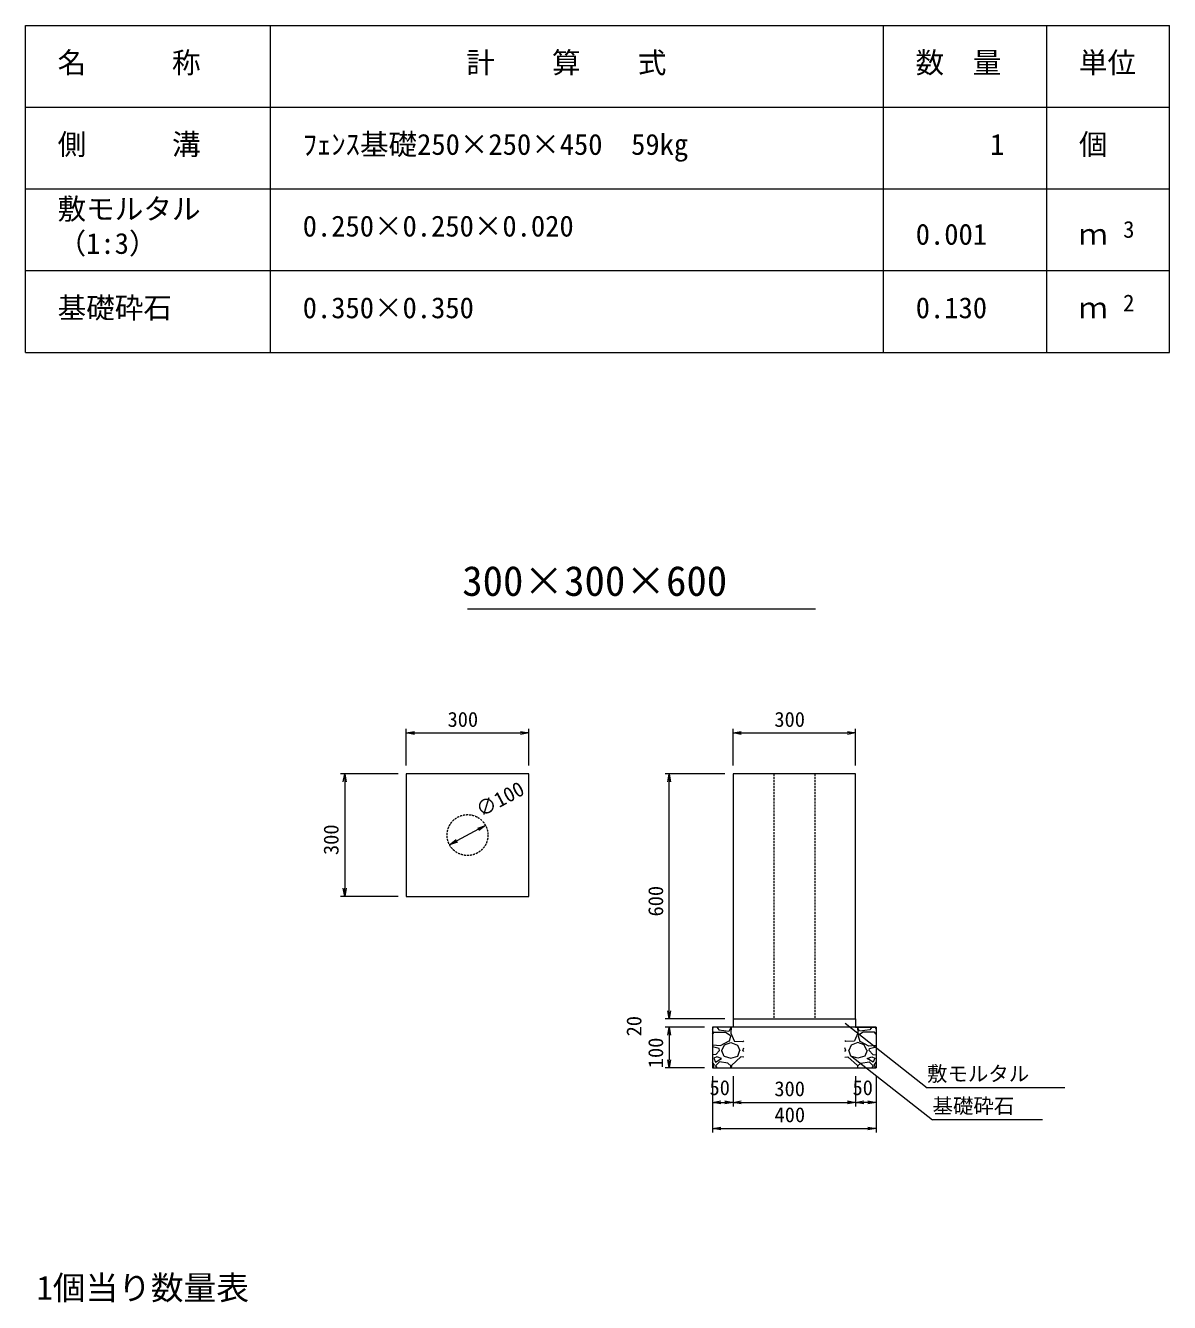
# Model space of a CAD drawing. Units: millimetres, scale not verified. Extents: x 4 to 84104, y 1 to 59401.
# Drawn here: x 26644 to 40644, y 30854 to 46483 of the extents above; entities that cross this region are included whole.
import ezdxf
from ezdxf.enums import TextEntityAlignment as Align

# ---------------------------------------------------------------- set-up
doc = ezdxf.new("R2010")
doc.units = ezdxf.units.MM
doc.header["$LTSCALE"] = 100
doc.linetypes.add('USER1', pattern=[0.375, 0.25, -0.125])
for name, color, linetype, lineweight in [('D-MTR-FRAM（材料表図枠）', 2, 'Continuous', 18), ('D-STR-DIM（寸法）', 7, 'Continuous', 18), ('D-STR-HTXT（旗揚げ）', 7, 'Continuous', 18), ('D-STR-STR1（構造物）', 7, 'USER1', 18), ('D-STR-STRn（構造物）', 7, 'Continuous', 18), ('D-STR（構造物外形線）', 1, 'Continuous', 18), ('D-TTL-TXT（文字）', 7, 'Continuous', 18)]:
    doc.layers.add(name, color=color, linetype=linetype, lineweight=lineweight)
for name, color, linetype in [('D-MTR-TXT(文字列）', 7, 'Continuous'), ('D-MTR（材料表タイトル）', 7, 'Continuous'), ('D-STR-TXT（文字）', 7, 'Continuous')]:
    doc.layers.add(name, color=color, linetype=linetype)
doc.styles.add('ＭＳ ゴシック', font='')
doc.styles.get('ＭＳ ゴシック').set_extended_font_data('MS Gothic')

msp = doc.modelspace()

# ---------------------------------------------------------------- linework, layer by layer
at = {"layer": 'D-MTR-FRAM（材料表図枠）'}
for p, q in [((26644.5, 46482.9), (40644.5, 46482.9)), ((26644.5, 42482.9), (26644.5, 46482.9)), ((29644.5, 42482.9), (29644.5, 46482.9)), ((37144.5, 42482.9), (37144.5, 46482.9)), ((39144.5, 43282.9), (39144.5, 46482.9)), ((39144.5, 42482.9), (39144.5, 46482.9)), ((40644.5, 42482.9), (40644.5, 46482.9)), ((26644.5, 45482.9), (40644.5, 45482.9)), ((26644.5, 44482.9), (40644.5, 44482.9)), ((26644.5, 43482.9), (40644.5, 43482.9)), ((26644.5, 42482.9), (40644.5, 42482.9))]:
    msp.add_line(p, q, dxfattribs=at)
at = {"layer": 'D-STR-DIM（寸法）'}
for p, q in [((31303.7, 37424.3), (31303.7, 37873.8)), ((31303.7, 37823.8), (31403.7, 37840.4)), ((31403.7, 37807.1), (31303.7, 37823.8)), ((31303.7, 37823.8), (31403.7, 37823.8)), ((31403.7, 37823.8), (32703.7, 37823.8)), ((32703.7, 37840.4), (32803.7, 37823.8)), ((32803.7, 37823.8), (32703.7, 37807.1)), ((32803.7, 37823.8), (32703.7, 37823.8)), ((32803.7, 37424.3), (32803.7, 37873.8)), ((35303.7, 37424.3), (35303.7, 37873.8)), ((35303.7, 37823.8), (35403.7, 37840.4)), ((35403.7, 37807.1), (35303.7, 37823.8)), ((35303.7, 37823.8), (35403.7, 37823.8)), ((35403.7, 37823.8), (36703.7, 37823.8)), ((36703.7, 37840.4), (36803.7, 37823.8)), ((36803.7, 37823.8), (36703.7, 37807.1)), ((36803.7, 37823.8), (36703.7, 37823.8)), ((36803.7, 37424.3), (36803.7, 37873.8)), ((31203.7, 37324.3), (30500.4, 37324.3)), ((30533.8, 37224.3), (30550.4, 37324.3)), ((30550.4, 37324.3), (30567.1, 37224.3)), ((30550.4, 37324.3), (30550.4, 37224.3)), ((30550.4, 37224.3), (30550.4, 35924.3)), ((35203.7, 37324.3), (34473.1, 37324.3)), ((34506.5, 37224.3), (34523.1, 37324.3)), ((34523.1, 37324.3), (34539.8, 37224.3)), ((34523.1, 37324.3), (34523.1, 37224.3)), ((34523.1, 34424.3), (34523.1, 37224.3)), ((32186.1, 36644.8), (31921.3, 36503.8)), ((32178.3, 36659.5), (32274.4, 36691.8)), ((32274.4, 36691.8), (32186.1, 36644.8)), ((32274.4, 36691.8), (32194, 36630.1)), ((31833.1, 36456.8), (31913.5, 36518.5)), ((31833.1, 36456.8), (31921.3, 36503.8)), ((31929.2, 36489.1), (31833.1, 36456.8)), ((31203.7, 35824.3), (30500.4, 35824.3)), ((30550.4, 35824.3), (30533.8, 35924.3)), ((30567.1, 35924.3), (30550.4, 35824.3)), ((30550.4, 35824.3), (30550.4, 35924.3)), ((34523.1, 34324.3), (34506.5, 34424.3)), ((34523.1, 34324.3), (34506.5, 34424.3)), ((34523.1, 34424.3), (34523.1, 34524.3)), ((34539.8, 34424.3), (34523.1, 34324.3)), ((34523.1, 34324.3), (34523.1, 34424.3)), ((34539.8, 34424.3), (34523.1, 34324.3)), ((34523.1, 34324.3), (34523.1, 34424.3)), ((35203.7, 34324.3), (34473.1, 34324.3)), ((35203.7, 34324.3), (34473.1, 34324.3)), ((34953.7, 34224.3), (34473.1, 34224.3)), ((34953.7, 34224.3), (34473.1, 34224.3)), ((34506.5, 34124.3), (34523.1, 34224.3)), ((34506.5, 34124.3), (34523.1, 34224.3)), ((34523.1, 34224.3), (34539.8, 34124.3)), ((34523.1, 34224.3), (34523.1, 34124.3)), ((34523.1, 34224.3), (34539.8, 34124.3)), ((34523.1, 34224.3), (34523.1, 34124.3)), ((34523.1, 34124.3), (34523.1, 33824.3)), ((34523.1, 34124.3), (34523.1, 34024.3)), ((34523.1, 33724.3), (34506.5, 33824.3)), ((34539.8, 33824.3), (34523.1, 33724.3)), ((34523.1, 33724.3), (34523.1, 33824.3)), ((34953.7, 33724.3), (34473.1, 33724.3)), ((35053.7, 33624.3), (35053.7, 33253)), ((35053.7, 33624.3), (35053.7, 32934.4)), ((35303.7, 33624.3), (35303.7, 33253)), ((35303.7, 33624.3), (35303.7, 33253)), ((36803.7, 33624.3), (36803.7, 33253)), ((36803.7, 33624.3), (36803.7, 33253)), ((37053.7, 33624.3), (37053.7, 33253)), ((37053.7, 33624.3), (37053.7, 32934.4)), ((35053.7, 33303), (35153.7, 33319.7)), ((35153.7, 33286.3), (35053.7, 33303)), ((35053.7, 33303), (35153.7, 33303)), ((35153.7, 33303), (35203.7, 33303)), ((35203.7, 33319.7), (35303.7, 33303)), ((35303.7, 33303), (35203.7, 33286.3)), ((35303.7, 33303), (35203.7, 33303)), ((35303.7, 33303), (35403.7, 33319.7)), ((35403.7, 33286.3), (35303.7, 33303)), ((35303.7, 33303), (35403.7, 33303)), ((35403.7, 33303), (36703.7, 33303)), ((36703.7, 33319.7), (36803.7, 33303)), ((36803.7, 33303), (36703.7, 33286.3)), ((36803.7, 33303), (36703.7, 33303)), ((36803.7, 33303), (36903.7, 33319.7)), ((36903.7, 33286.3), (36803.7, 33303)), ((36803.7, 33303), (36903.7, 33303)), ((36953.7, 33303), (36903.7, 33303)), ((36953.7, 33319.7), (37053.7, 33303)), ((37053.7, 33303), (36953.7, 33286.3)), ((37053.7, 33303), (36953.7, 33303)), ((35053.7, 32984.4), (35153.7, 33001.1)), ((35153.7, 32967.7), (35053.7, 32984.4)), ((35053.7, 32984.4), (35153.7, 32984.4)), ((35153.7, 32984.4), (36953.7, 32984.4)), ((36953.7, 33001.1), (37053.7, 32984.4)), ((37053.7, 32984.4), (36953.7, 32967.7)), ((37053.7, 32984.4), (36953.7, 32984.4))]:
    msp.add_line(p, q, dxfattribs=at)
at = {"layer": 'D-STR-HTXT（旗揚げ）'}
for p, q in [((36675.2, 34270.4), (37677.9, 33481.3)), ((36740.7, 33878), (37743.3, 33088.8)), ((39363.5, 33481.3), (37677.9, 33481.3)), ((39092.4, 33087.5), (37745, 33087.5))]:
    msp.add_line(p, q, dxfattribs=at)
at = {"layer": 'D-STR-STR1（構造物）'}
for p, q in [((35803.7, 37324.3), (35803.7, 34324.3)), ((36303.7, 37324.3), (36303.7, 34324.3))]:
    msp.add_line(p, q, dxfattribs=at)
msp.add_circle((32053.7, 36574.3), 250, dxfattribs=at)
at = {"layer": 'D-STR-STRn（構造物）'}
for p, q in [((35303.7, 34324.3), (35303.7, 34224.3)), ((36803.7, 34324.3), (36803.7, 34224.3)), ((35303.7, 34224.3), (35053.7, 34224.3)), ((35053.7, 34224.3), (35053.7, 33724.3)), ((35053.7, 34196.8), (35062.5, 34224.3)), ((35053.7, 34137.8), (35077.8, 34164.5)), ((35078.3, 34163.6), (35208.3, 34163.6)), ((35104.5, 34224.3), (35128.1, 34188.9)), ((35128.3, 34188.5), (35253.3, 34173.5)), ((35208.1, 34164.5), (35273.1, 34119.5)), ((35273.9, 34118.4), (35253.9, 34048.4)), ((35254.5, 34174), (35279.5, 34219)), ((35277, 34150.7), (35317, 34055.7)), ((35281.2, 34224.3), (35277.6, 34149.3)), ((35278.3, 34218.6), (35278.3, 34224.3)), ((37053.7, 34224.3), (35303.7, 34224.3)), ((36830.5, 34150.7), (36790.5, 34055.7)), ((36803.7, 34224.3), (37053.7, 34224.3)), ((36826.2, 34224.3), (36829.8, 34149.3)), ((36853, 34174), (36828, 34219)), ((36829.2, 34218.6), (36829.2, 34224.3)), ((36833.5, 34118.4), (36853.5, 34048.4)), ((36899.4, 34164.5), (36834.4, 34119.5)), ((36979.2, 34188.5), (36854.2, 34173.5)), ((37029.2, 34163.6), (36899.2, 34163.6)), ((37002.9, 34224.3), (36979.3, 34188.9)), ((37053.7, 34137.8), (37029.7, 34164.5)), ((37053.7, 34196.8), (37044.9, 34224.3)), ((37053.7, 34224.3), (37053.7, 33724.3)), ((35148.3, 33993.7), (35053.7, 34001.2)), ((35133.2, 33963.9), (35053.7, 33983.7)), ((35137.8, 33939.5), (35092.8, 33889.5)), ((35138.3, 33937.9), (35133.3, 33962.9)), ((35252.6, 34049.8), (35147.6, 33994.8)), ((35162.5, 33938.9), (35192.5, 33868.9)), ((35167.5, 33938.4), (35197.5, 34008.4)), ((35198.3, 34008.5), (35278.3, 34033.5)), ((35278.3, 34033.7), (35358.3, 34003.7)), ((35318.3, 34053.7), (35423.3, 34048.7)), ((35358.3, 34003.3), (35388.3, 33938.3)), ((35362.7, 33869.6), (35387.7, 33939.6)), ((35435.5, 33926.8), (35423, 33940.5)), ((35423.1, 33939), (35435.5, 33972.1)), ((35423.6, 34046.1), (35435.5, 34055.3)), ((36683.9, 34046.1), (36671.9, 34055.3)), ((36684.3, 33939), (36671.9, 33972.1)), ((36671.9, 33926.8), (36684.5, 33940.5)), ((36789.1, 34053.7), (36684.1, 34048.7)), ((36749.2, 34003.3), (36719.2, 33938.3)), ((36744.8, 33869.6), (36719.8, 33939.6)), ((36829.2, 34033.7), (36749.2, 34003.7)), ((36909.2, 34008.5), (36829.2, 34033.5)), ((36854.9, 34049.8), (36959.9, 33994.8)), ((36940, 33938.4), (36910, 34008.4)), ((36944.9, 33938.9), (36914.9, 33868.9)), ((36959.1, 33993.7), (37053.7, 34001.2)), ((36969.2, 33937.9), (36974.2, 33962.9)), ((36969.7, 33939.5), (37014.7, 33889.5)), ((36974.2, 33963.9), (37053.7, 33983.7)), ((35093.5, 33888.3), (35053.7, 33884.9)), ((35075, 33759.1), (35053.7, 33794)), ((35067.9, 33843.6), (35087.9, 33793.6)), ((35103.4, 33859.1), (35068.4, 33844.1)), ((35138.2, 33798.5), (35088.2, 33748.5)), ((35088.7, 33793.7), (35163.7, 33838.7)), ((35163.4, 33838.8), (35103.4, 33858.8)), ((35238.3, 33783.5), (35138.3, 33798.5)), ((35193.2, 33868.6), (35278.2, 33843.6)), ((35279.4, 33747.6), (35239.4, 33782.6)), ((35278, 33843.8), (35363, 33868.8)), ((35397.8, 33858.5), (35282.8, 33753.5)), ((35435.5, 33855.7), (35398.3, 33858.8)), ((36671.9, 33855.7), (36709.1, 33858.8)), ((36709.7, 33858.5), (36824.7, 33753.5)), ((36829.4, 33843.8), (36744.4, 33868.8)), ((36828, 33747.6), (36868, 33782.6)), ((36914.3, 33868.6), (36829.3, 33843.6)), ((36869.1, 33783.5), (36969.1, 33798.5)), ((37018.7, 33793.7), (36943.7, 33838.7)), ((36944, 33838.8), (37004, 33858.8)), ((36969.2, 33798.5), (37019.2, 33748.5)), ((37004, 33859.1), (37039, 33844.1)), ((37014, 33888.3), (37053.7, 33884.9)), ((37039.5, 33843.6), (37019.5, 33793.6)), ((37032.4, 33759.1), (37053.7, 33794)), ((35053.7, 33724.3), (37053.7, 33724.3)), ((35062.5, 33724.3), (35073.3, 33757.9)), ((35088.1, 33748.9), (35104.5, 33724.3)), ((35278.3, 33724.3), (35278.3, 33748.6)), ((35282.6, 33754.3), (35281.2, 33724.3)), ((36824.8, 33754.3), (36826.2, 33724.3)), ((36829.2, 33724.3), (36829.2, 33748.6)), ((37019.3, 33748.9), (37002.9, 33724.3)), ((37044.9, 33724.3), (37034.2, 33757.9))]:
    msp.add_line(p, q, dxfattribs=at)
at = {"layer": 'D-STR（構造物外形線）'}
for p, q in [((31303.7, 37324.3), (31303.7, 35824.3)), ((32803.7, 37324.3), (31303.7, 37324.3)), ((32803.7, 35824.3), (32803.7, 37324.3)), ((35303.7, 37324.3), (35303.7, 34324.3)), ((36803.7, 37324.3), (35303.7, 37324.3)), ((36803.7, 34324.3), (36803.7, 37324.3)), ((31303.7, 35824.3), (32803.7, 35824.3)), ((35303.7, 34324.3), (36803.7, 34324.3))]:
    msp.add_line(p, q, dxfattribs=at)
at = {"layer": 'D-TTL-TXT（文字）'}
msp.add_line((32053.7, 39342), (36311.1, 39342), dxfattribs=at)

# ---------------------------------------------------------------- texts
at = {"layer": 'D-MTR-TXT(文字列）', "style": 'ＭＳ ゴシック'}
for s, height, p in [('名\u3000\u3000\u3000称', 256.6, (27036.7, 45823.2)), ('計\u3000\u3000算\u3000\u3000式', 256.6, (32037.5, 45823.2)), ('数\u3000量', 256.6, (37536.7, 45823.2)), ('単位', 256.6, (39536.7, 45823.2)), ('側\u3000\u3000\u3000溝', 256.6, (27036.7, 44823.2)), ('ﾌｪﾝｽ基礎250×250×450\u300059kg', 256.6, (30036.7, 44823.2)), ('個', 256.6, (39536.7, 44823.2)), ('1', 256.6, (38449.1, 44823.2)), ('敷モルタル', 256.6, (27036.7, 44033.3)), ('0.250×0.250×0.020', 256.6, (30036.7, 43823.2)), ('3', 205.3, (40076.9, 43823.7)), ('（1:3）', 256.6, (27036.7, 43611)), ('0.001', 256.6, (37539.4, 43723.2)), ('ｍ', 256.6, (39536.7, 43723.2)), ('基礎砕石', 256.6, (27036.7, 42823.2)), ('0.350×0.350', 256.6, (30036.7, 42823.2)), ('0.130', 256.6, (37539.4, 42823.2)), ('2', 205.3, (40076.9, 42923.7)), ('ｍ', 256.6, (39536.7, 42823.2))]:
    msp.add_text(s, height=height, dxfattribs=at).set_placement(p, align=Align.BOTTOM_LEFT)
at = {"layer": 'D-MTR（材料表タイトル）', "style": 'ＭＳ ゴシック'}
msp.add_text('1個当り数量表', height=293.3, dxfattribs=at).set_placement((26778.7, 30798.8), align=Align.BOTTOM_LEFT)
at = {"layer": 'D-STR-DIM（寸法）', "style": 'ＭＳ ゴシック'}
for s, p in [('300', (31809.4, 37843.8)), ('300', (35809.4, 37843.8)), ('50', (35015.7, 33336.3)), ('300', (35809.4, 33323)), ('50', (36765.7, 33336.3)), ('400', (35811.3, 33004.4))]:
    msp.add_text(s, height=183.3, dxfattribs=at).set_placement(p, align=Align.BOTTOM_LEFT)
for s, rotation, p in [('∅100', 28.034, (32244.9, 36738.9)), ('300', 90, (30530.4, 36330)), ('600', 90, (34503.1, 35578.1)), ('20', 90, (34237.5, 34110.6)), ('100', 90, (34503.1, 33721.1))]:
    msp.add_text(s, height=183.3, rotation=rotation, dxfattribs=at).set_placement(p, align=Align.BOTTOM_LEFT)
at = {"layer": 'D-STR-TXT（文字）', "style": 'ＭＳ ゴシック'}
for s, p in [('敷モルタル', (37677.9, 33506.5)), ('基礎砕石', (37745, 33112.8))]:
    msp.add_text(s, height=183.3, dxfattribs=at).set_placement(p, align=Align.BOTTOM_LEFT)
at = {"layer": 'D-TTL-TXT（文字）', "style": 'ＭＳ ゴシック'}
msp.add_text('300×300×600', height=366.6, dxfattribs=at).set_placement((31989.4, 39392), align=Align.BOTTOM_LEFT)

doc.saveas('drawing.dxf')
